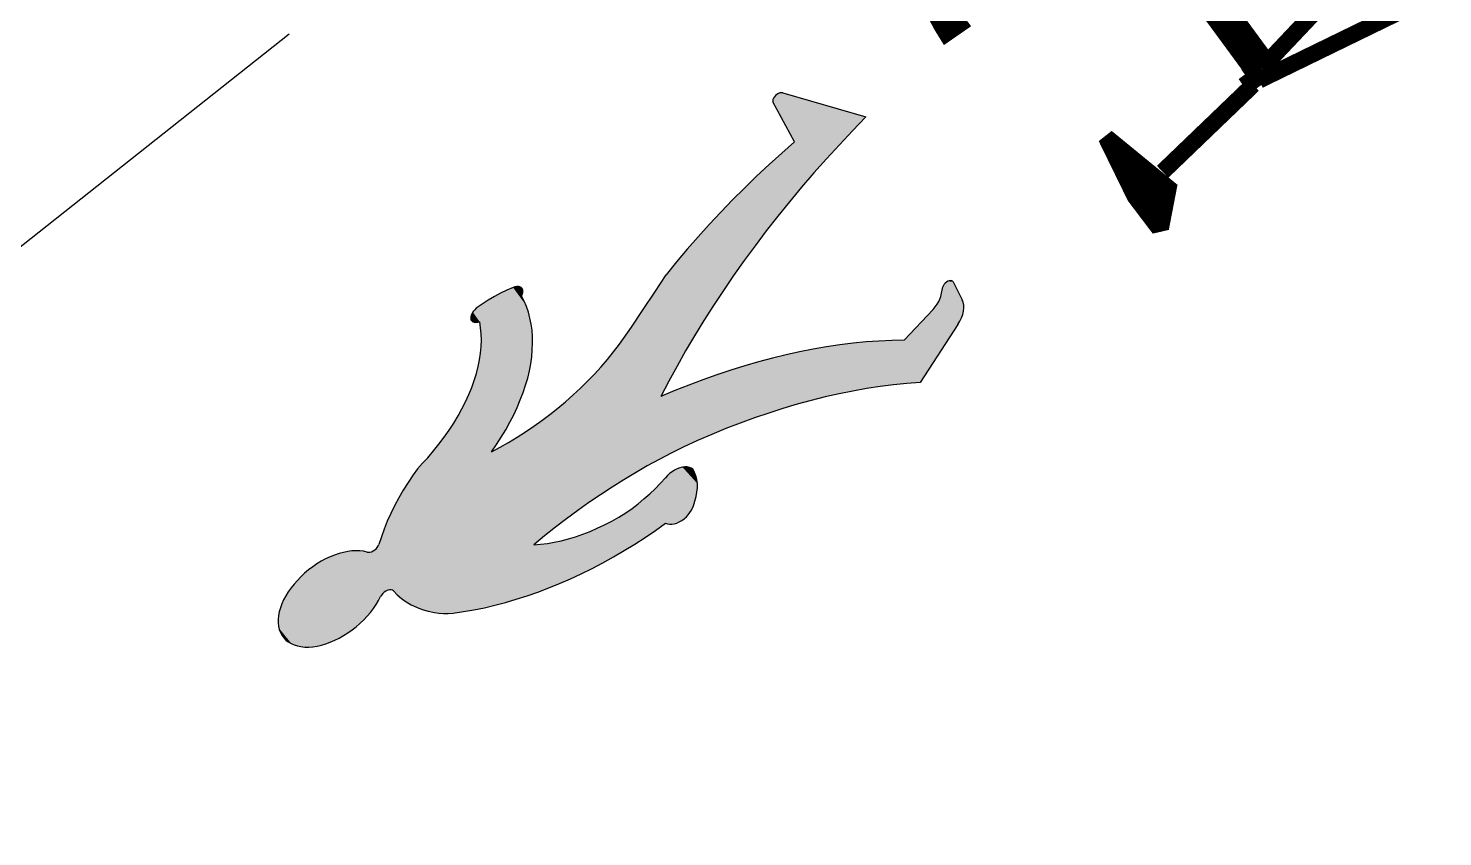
# Model space of a CAD drawing. Extents: x 421500 to 422711, y 436000 to 437000.
# Drawn here: x 422056.608 to 422058.47, y 436567.096 to 436568.161 of the extents above; entities that cross this region are included whole.
import ezdxf

# ---------------------------------------------------------------- set-up
doc = ezdxf.new("R2010")
doc.units = 0
doc.linetypes.add('716709-ExBase$0$BLIP', pattern=[1, 0.5, -0.5])
doc.layers.get('0').update_dxf_attribs({"color": 210})
for name, color, linetype in [('716709-ExBase$0$XC-LCCVerges', 251, '716709-ExBase$0$BLIP'), ('Lines', 1, 'Continuous'), ('Pr-KerbEdge', 8, 'Continuous')]:
    doc.layers.add(name, color=color, linetype=linetype)

# ---------------------------------------------------------------- blocks, each defined once
blk = doc.blocks.new('1057S')
at = {"color": 0}
for points in [[(-0.1749, 1.2011, 0.0374, 0.0394, 0), (-0.1566, 1.2028, 0.0394, 0.0417, 0), (-0.1352, 1.2034, 0.0417, 0.0417, 0)], [(0.0763, 1.1285, 0.0208, 0.0625, 0), (0.1717, 1.125, 0.0625, 0.0208, 0), (0.2147, 1.1434, 0.0208, 0.0208, 0)]]:
    blk.add_lwpolyline(points, format="xyseb", dxfattribs=at)
for points, const_width in [([(0.1345, 0.9406), (0.1553, 1.0969)], 0.0208), ([(0.1241, 0.9198), (0.1241, 0.951)], 0.0125), ([(0.1345, 0.9198), (0.1345, 0.951)], 0.0125), ([(-0.2301, 0.9198), (0.1137, 0.9198)], 0.0417), ([(0.0407, 0.4614), (0.1241, 0.9198)], 0.0208), ([(0.1104, 0.9308), (0.1246, 0.9308)], 0.0208), ([(0.2387, 0.3572), (0.1343, 0.9312)], 0.0208)]:
    blk.add_lwpolyline(points, dxfattribs=dict(at, const_width=const_width))
blk = doc.blocks.new('*U26')
at = {"linetype": 'Continuous'}
for points in [[(189.9281, 96.9783), (189.925, 96.977), (189.9471, 96.9781)], [(189.9471, 96.9781), (189.925, 96.977), (189.9502, 96.9768)], [(189.9312, 96.9792), (189.9281, 96.9783), (189.944, 96.9791)], [(189.944, 96.9791), (189.9281, 96.9783), (189.9471, 96.9781)], [(189.9344, 96.9797), (189.9312, 96.9792), (189.9408, 96.9796)], [(189.9408, 96.9796), (189.9312, 96.9792), (189.944, 96.9791)], [(189.9376, 96.9798), (189.9344, 96.9797), (189.9408, 96.9796)], [(189.9081, 96.9625), (189.9057, 96.959), (189.967, 96.9621)], [(189.967, 96.9621), (189.9057, 96.959), (189.9694, 96.9586)], [(189.9106, 96.9657), (189.9081, 96.9625), (189.9645, 96.9653)], [(189.9645, 96.9653), (189.9081, 96.9625), (189.967, 96.9621)], [(189.9133, 96.9686), (189.9106, 96.9657), (189.9619, 96.9683)], [(189.9619, 96.9683), (189.9106, 96.9657), (189.9645, 96.9653)], [(189.9161, 96.9712), (189.9133, 96.9686), (189.9591, 96.9709)], [(189.9591, 96.9709), (189.9133, 96.9686), (189.9619, 96.9683)], [(189.919, 96.9735), (189.9161, 96.9712), (189.9562, 96.9732)], [(189.9562, 96.9732), (189.9161, 96.9712), (189.9591, 96.9709)], [(189.9219, 96.9754), (189.919, 96.9735), (189.9532, 96.9752)], [(189.9532, 96.9752), (189.919, 96.9735), (189.9562, 96.9732)], [(189.925, 96.977), (189.9219, 96.9754), (189.9502, 96.9768)], [(189.9502, 96.9768), (189.9219, 96.9754), (189.9532, 96.9752)], [(189.8976, 96.9426), (189.896, 96.938), (189.9774, 96.942)], [(189.9774, 96.942), (189.896, 96.938), (189.9789, 96.9374)], [(189.8994, 96.9471), (189.8976, 96.9426), (189.9757, 96.9465)], [(189.9757, 96.9465), (189.8976, 96.9426), (189.9774, 96.942)], [(189.9013, 96.9513), (189.8994, 96.9471), (189.9738, 96.9508)], [(189.9738, 96.9508), (189.8994, 96.9471), (189.9757, 96.9465)], [(189.9034, 96.9553), (189.9013, 96.9513), (189.9717, 96.9548)], [(189.9717, 96.9548), (189.9013, 96.9513), (189.9738, 96.9508)], [(189.9057, 96.959), (189.9034, 96.9553), (189.9694, 96.9586)], [(189.9694, 96.9586), (189.9034, 96.9553), (189.9717, 96.9548)], [(189.8935, 96.9282), (189.8925, 96.9232), (189.9814, 96.9276)], [(189.9814, 96.9276), (189.8925, 96.9232), (189.9824, 96.9225)], [(189.8947, 96.9332), (189.8935, 96.9282), (189.9803, 96.9325)], [(189.9803, 96.9325), (189.8935, 96.9282), (189.9814, 96.9276)], [(189.896, 96.938), (189.8947, 96.9332), (189.9789, 96.9374)], [(189.9789, 96.9374), (189.8947, 96.9332), (189.9803, 96.9325)], [(189.8909, 96.9075), (189.8908, 96.9021), (189.9839, 96.9068)], [(189.9839, 96.9068), (189.8908, 96.9021), (189.984, 96.9015)], [(189.8912, 96.9128), (189.8909, 96.9075), (189.9836, 96.9121)], [(189.9836, 96.9121), (189.8909, 96.9075), (189.9839, 96.9068)], [(189.8918, 96.918), (189.8912, 96.9128), (189.9831, 96.9173)], [(189.9831, 96.9173), (189.8912, 96.9128), (189.9836, 96.9121)], [(189.8925, 96.9232), (189.8918, 96.918), (189.9824, 96.9225)], [(189.9824, 96.9225), (189.8918, 96.918), (189.9831, 96.9173)], [(189.8908, 96.9021), (189.8909, 96.8968), (189.984, 96.9015)], [(189.984, 96.9015), (189.8909, 96.8968), (189.9839, 96.8961)], [(189.8909, 96.8968), (189.8912, 96.8915), (189.9839, 96.8961)], [(189.9839, 96.8961), (189.8912, 96.8915), (189.9835, 96.8909)], [(189.8912, 96.8915), (189.8918, 96.8863), (189.9835, 96.8909)], [(189.9835, 96.8909), (189.8918, 96.8863), (189.9829, 96.8856)], [(189.8918, 96.8863), (189.8925, 96.8811), (189.9829, 96.8856)], [(189.9829, 96.8856), (189.8925, 96.8811), (189.9821, 96.8805)], [(189.8925, 96.8811), (189.8935, 96.8761), (189.9821, 96.8805)], [(189.9821, 96.8805), (189.8935, 96.8761), (189.9811, 96.8754)], [(189.8935, 96.8761), (189.8947, 96.8711), (189.9811, 96.8754)], [(189.9811, 96.8754), (189.8947, 96.8711), (189.9799, 96.8705)], [(189.8947, 96.8711), (189.8961, 96.8663), (189.9799, 96.8705)], [(189.9799, 96.8705), (189.8961, 96.8663), (189.9785, 96.8657)], [(189.8961, 96.8663), (189.8976, 96.8617), (189.9785, 96.8657)], [(189.9785, 96.8657), (189.8976, 96.8617), (189.9769, 96.8611)], [(189.8976, 96.8617), (189.8994, 96.8572), (189.9769, 96.8611)], [(189.9769, 96.8611), (189.8994, 96.8572), (189.9752, 96.8567)], [(189.8994, 96.8572), (189.9013, 96.853), (189.9752, 96.8567)], [(189.9752, 96.8567), (189.9013, 96.853), (189.9732, 96.8525)], [(189.9013, 96.853), (189.9034, 96.849), (189.9732, 96.8525)], [(189.9732, 96.8525), (189.9034, 96.849), (189.9725, 96.8509)], [(189.9725, 96.8509), (189.9034, 96.849), (189.9721, 96.8491)], [(189.9721, 96.8491), (189.9034, 96.849), (189.9718, 96.8472)], [(189.9034, 96.849), (189.9057, 96.8453), (189.9718, 96.8472)], [(189.9718, 96.8472), (189.9057, 96.8453), (189.9718, 96.8452)], [(189.9057, 96.8453), (189.9081, 96.8418), (189.9718, 96.8452)], [(189.9718, 96.8452), (189.9081, 96.8418), (189.9719, 96.8433)], [(189.9719, 96.8433), (189.9081, 96.8418), (189.9723, 96.8415)], [(189.9081, 96.8418), (189.9107, 96.8386), (189.9723, 96.8415)], [(189.9723, 96.8415), (189.9107, 96.8386), (189.9729, 96.8398)], [(189.9729, 96.8398), (189.9107, 96.8386), (189.9736, 96.8383)], [(189.9107, 96.8386), (189.9133, 96.8357), (189.9736, 96.8383)], [(189.9736, 96.8383), (189.9133, 96.8357), (189.9745, 96.837)], [(189.9745, 96.837), (189.9133, 96.8357), (189.9756, 96.8361)], [(189.9756, 96.8361), (189.9133, 96.8357), (189.9767, 96.8355)], [(189.9133, 96.8357), (189.9161, 96.8331), (189.9767, 96.8355)], [(189.9767, 96.8355), (189.9161, 96.8331), (189.9778, 96.8353)], [(189.9778, 96.8353), (189.9161, 96.8331), (189.9829, 96.8348)], [(189.9829, 96.8348), (189.9161, 96.8331), (189.9879, 96.834)], [(189.9879, 96.834), (189.9161, 96.8331), (189.9929, 96.8329)], [(189.9161, 96.8331), (189.919, 96.8308), (189.9929, 96.8329)], [(189.9929, 96.8329), (189.919, 96.8308), (189.9979, 96.8314)], [(189.9979, 96.8314), (189.919, 96.8308), (190.0029, 96.8296)], [(189.919, 96.8308), (189.92, 96.8299), (190.0029, 96.8296)], [(189.92, 96.8299), (189.9209, 96.8287), (190.0029, 96.8296)], [(190.0029, 96.8296), (189.9209, 96.8287), (190.0078, 96.8275)], [(189.9209, 96.8287), (189.9217, 96.8272), (190.0078, 96.8275)], [(190.0078, 96.8275), (189.9217, 96.8272), (190.0126, 96.825)], [(189.9217, 96.8272), (189.9222, 96.8255), (190.0126, 96.825)], [(189.9225, 96.818), (189.9221, 96.8162), (190.0267, 96.8157)], [(189.9222, 96.8255), (189.9226, 96.8237), (190.0126, 96.825)], [(189.9228, 96.8199), (189.9225, 96.818), (190.0221, 96.8191)], [(190.0221, 96.8191), (189.9225, 96.818), (190.0267, 96.8157)], [(190.0126, 96.825), (189.9226, 96.8237), (190.0174, 96.8222)], [(189.9226, 96.8237), (189.9228, 96.8218), (190.0174, 96.8222)], [(190.0174, 96.8222), (189.9228, 96.8218), (190.0221, 96.8191)], [(189.9228, 96.8218), (189.9228, 96.8199), (190.0221, 96.8191)], [(189.9161, 96.8064), (189.9116, 96.7992), (190.0392, 96.8038)], [(190.0392, 96.8038), (189.9116, 96.7992), (190.0416, 96.8006)], [(190.0416, 96.8006), (189.9116, 96.7992), (190.044, 96.7973)], [(189.9206, 96.8132), (189.9161, 96.8064), (190.0312, 96.8119)], [(190.0312, 96.8119), (189.9161, 96.8064), (190.034, 96.8094)], [(190.034, 96.8094), (189.9161, 96.8064), (190.0366, 96.8067)], [(190.0366, 96.8067), (189.9161, 96.8064), (190.0392, 96.8038)], [(189.9214, 96.8146), (189.9206, 96.8132), (190.0312, 96.8119)], [(189.9221, 96.8162), (189.9214, 96.8146), (190.0267, 96.8157)], [(190.0267, 96.8157), (189.9214, 96.8146), (190.0312, 96.8119)], [(189.9032, 96.7842), (189.8992, 96.7764), (190.0568, 96.7756)], [(189.9073, 96.7919), (189.9032, 96.7842), (190.0516, 96.7848)], [(190.0516, 96.7848), (189.9032, 96.7842), (190.0568, 96.7756)], [(189.9116, 96.7992), (189.9073, 96.7919), (190.044, 96.7973)], [(190.044, 96.7973), (189.9073, 96.7919), (190.0463, 96.7937)], [(190.0463, 96.7937), (189.9073, 96.7919), (190.0516, 96.7848)], [(189.8954, 96.7683), (189.8917, 96.76), (190.0618, 96.7661)], [(190.0618, 96.7661), (189.8917, 96.76), (190.0666, 96.7565)], [(189.8992, 96.7764), (189.8954, 96.7683), (190.0568, 96.7756)], [(190.0568, 96.7756), (189.8954, 96.7683), (190.0618, 96.7661)], [(189.8882, 96.7515), (189.8849, 96.7428), (190.0712, 96.7466)], [(190.0712, 96.7466), (189.8849, 96.7428), (190.0757, 96.7364)], [(189.8917, 96.76), (189.8882, 96.7515), (190.0666, 96.7565)], [(190.0666, 96.7565), (189.8882, 96.7515), (190.0712, 96.7466)], [(189.8818, 96.734), (189.8789, 96.7249), (190.08, 96.7261)], [(189.8849, 96.7428), (189.8818, 96.734), (190.0757, 96.7364)], [(190.0757, 96.7364), (189.8818, 96.734), (190.08, 96.7261)], [(189.8762, 96.7142), (189.8751, 96.7087), (190.0881, 96.7049)], [(189.8774, 96.7196), (189.8762, 96.7142), (190.0842, 96.7156)], [(190.0842, 96.7156), (189.8762, 96.7142), (190.0881, 96.7049)], [(189.8789, 96.7249), (189.8774, 96.7196), (190.0842, 96.7156)], [(190.08, 96.7261), (189.8789, 96.7249), (190.0842, 96.7156)], [(189.8735, 96.6973), (189.8718, 96.6885), (190.0919, 96.6939)], [(190.0919, 96.6939), (189.8718, 96.6885), (190.0954, 96.6829)], [(189.8742, 96.703), (189.8735, 96.6973), (190.0919, 96.6939)], [(189.8751, 96.7087), (189.8742, 96.703), (190.0881, 96.7049)], [(190.0881, 96.7049), (189.8742, 96.703), (190.0919, 96.6939)], [(189.87, 96.6799), (189.8679, 96.6713), (190.0988, 96.6716)], [(189.8718, 96.6885), (189.87, 96.6799), (190.0954, 96.6829)], [(190.0954, 96.6829), (189.87, 96.6799), (190.0988, 96.6716)], [(189.8657, 96.6629), (189.8632, 96.6547), (190.0423, 96.661)], [(190.0423, 96.661), (189.8632, 96.6547), (190.042, 96.6468)], [(189.8679, 96.6713), (189.8657, 96.6629), (190.0423, 96.661)], [(190.0988, 96.6716), (189.8679, 96.6713), (190.102, 96.6602)], [(189.8679, 96.6713), (190.0423, 96.661), (190.102, 96.6602)], [(190.0423, 96.661), (190.0459, 96.6557), (190.102, 96.6602)], [(190.102, 96.6602), (190.0459, 96.6557), (190.105, 96.6486)], [(189.8606, 96.6466), (189.8577, 96.6387), (190.0419, 96.6326)], [(189.8632, 96.6547), (189.8606, 96.6466), (190.042, 96.6468)], [(190.042, 96.6468), (189.8606, 96.6466), (190.0419, 96.6326)], [(190.0459, 96.6557), (190.0494, 96.6502), (190.105, 96.6486)], [(190.0494, 96.6502), (190.0528, 96.6444), (190.105, 96.6486)], [(190.105, 96.6486), (190.0528, 96.6444), (190.1078, 96.6369)], [(190.0528, 96.6444), (190.056, 96.6385), (190.1078, 96.6369)], [(189.8515, 96.6235), (189.8481, 96.6162), (189.9149, 96.6211)], [(189.8547, 96.631), (189.8515, 96.6235), (189.9176, 96.63)], [(189.9176, 96.63), (189.8515, 96.6235), (189.9149, 96.6211)], [(189.8577, 96.6387), (189.8547, 96.631), (190.0419, 96.6326)], [(190.0419, 96.6326), (189.8547, 96.631), (189.9176, 96.63)], [(190.0419, 96.6326), (189.9176, 96.63), (190.042, 96.6184)], [(189.9176, 96.63), (189.9194, 96.6202), (190.042, 96.6184)], [(190.056, 96.6385), (190.059, 96.6323), (190.1078, 96.6369)], [(190.1078, 96.6369), (190.059, 96.6323), (190.1103, 96.6251)], [(190.059, 96.6323), (190.0619, 96.6259), (190.1103, 96.6251)], [(190.0619, 96.6259), (190.0647, 96.6193), (190.1103, 96.6251)], [(190.1103, 96.6251), (190.0647, 96.6193), (190.1127, 96.6131)], [(189.8445, 96.6092), (189.8408, 96.6024), (189.9091, 96.604)], [(189.9091, 96.604), (189.8408, 96.6024), (189.9058, 96.5958)], [(189.8481, 96.6162), (189.8445, 96.6092), (189.9121, 96.6125)], [(189.9121, 96.6125), (189.8445, 96.6092), (189.9091, 96.604)], [(189.9149, 96.6211), (189.8481, 96.6162), (189.9121, 96.6125)], [(189.9194, 96.6202), (189.921, 96.6103), (190.042, 96.6184)], [(190.042, 96.6184), (189.921, 96.6103), (190.0423, 96.6042)], [(189.921, 96.6103), (189.9225, 96.6004), (190.0423, 96.6042)], [(190.0423, 96.6042), (189.9225, 96.6004), (190.0429, 96.59)], [(190.0647, 96.6193), (190.0673, 96.6125), (190.1127, 96.6131)], [(190.1127, 96.6131), (190.0673, 96.6125), (190.1149, 96.6011)], [(190.0673, 96.6125), (190.0697, 96.6056), (190.1149, 96.6011)], [(190.0697, 96.6056), (190.0719, 96.5985), (190.1149, 96.6011)], [(189.8329, 96.5895), (189.8287, 96.5835), (189.9025, 96.5877)], [(189.9025, 96.5877), (189.8287, 96.5835), (189.8989, 96.5798)], [(189.9058, 96.5958), (189.8329, 96.5895), (189.9025, 96.5877)], [(189.8369, 96.5958), (189.8329, 96.5895), (189.9058, 96.5958)], [(189.8408, 96.6024), (189.8369, 96.5958), (189.9058, 96.5958)], [(189.9225, 96.6004), (189.9237, 96.5903), (190.0429, 96.59)], [(189.9237, 96.5903), (189.9247, 96.5802), (190.0429, 96.59)], [(190.0429, 96.59), (189.9247, 96.5802), (190.0437, 96.5758)], [(190.1149, 96.6011), (190.0719, 96.5985), (190.1168, 96.5889)], [(190.0719, 96.5985), (190.074, 96.5913), (190.1168, 96.5889)], [(190.074, 96.5913), (190.0759, 96.5839), (190.1168, 96.5889)], [(190.1168, 96.5889), (190.0759, 96.5839), (190.1186, 96.5767)], [(189.82, 96.5723), (189.8154, 96.5671), (189.8951, 96.5722)], [(189.8951, 96.5722), (189.8154, 96.5671), (189.8912, 96.5648)], [(189.8244, 96.5777), (189.82, 96.5723), (189.8951, 96.5722)], [(189.8287, 96.5835), (189.8244, 96.5777), (189.8989, 96.5798)], [(189.8989, 96.5798), (189.8244, 96.5777), (189.8951, 96.5722)], [(189.9247, 96.5802), (189.9255, 96.5701), (190.0437, 96.5758)], [(190.0437, 96.5758), (189.9255, 96.5701), (190.0446, 96.5617)], [(189.9255, 96.5701), (189.926, 96.5599), (190.0446, 96.5617)], [(190.0759, 96.5839), (190.0776, 96.5764), (190.1186, 96.5767)], [(190.1186, 96.5767), (190.0776, 96.5764), (190.1201, 96.5644)], [(190.0776, 96.5764), (190.0792, 96.5688), (190.1201, 96.5644)], [(190.0792, 96.5688), (190.0805, 96.5611), (190.1201, 96.5644)], [(189.801, 96.5535), (189.796, 96.5496), (189.8829, 96.5507)], [(189.8829, 96.5507), (189.796, 96.5496), (189.8786, 96.5441)], [(189.8059, 96.5577), (189.801, 96.5535), (189.8872, 96.5576)], [(189.8872, 96.5576), (189.801, 96.5535), (189.8829, 96.5507)], [(189.8107, 96.5622), (189.8059, 96.5577), (189.8872, 96.5576)], [(189.8154, 96.5671), (189.8107, 96.5622), (189.8912, 96.5648)], [(189.8912, 96.5648), (189.8107, 96.5622), (189.8872, 96.5576)], [(190.0446, 96.5617), (189.926, 96.5599), (190.0458, 96.5476)], [(189.926, 96.5599), (189.9264, 96.5497), (190.0458, 96.5476)], [(190.1201, 96.5644), (190.0805, 96.5611), (190.1214, 96.552)], [(190.0805, 96.5611), (190.0816, 96.5533), (190.1214, 96.552)], [(190.0816, 96.5533), (190.0826, 96.5454), (190.1214, 96.552)], [(190.1214, 96.552), (190.0826, 96.5454), (190.1225, 96.5395)], [(189.7646, 96.5348), (189.7645, 96.5326), (189.8694, 96.5316)], [(189.7649, 96.5369), (189.7646, 96.5348), (189.8694, 96.5316)], [(189.7654, 96.539), (189.7649, 96.5369), (189.8741, 96.5377)], [(189.8741, 96.5377), (189.7649, 96.5369), (189.8694, 96.5316)], [(189.7661, 96.5408), (189.7654, 96.539), (189.7805, 96.5399)], [(189.7805, 96.5399), (189.7654, 96.539), (189.8741, 96.5377)], [(189.7669, 96.5425), (189.7661, 96.5408), (189.7797, 96.5417)], [(189.7797, 96.5417), (189.7661, 96.5408), (189.7805, 96.5399)], [(189.7679, 96.544), (189.7669, 96.5425), (189.7788, 96.5433)], [(189.7788, 96.5433), (189.7669, 96.5425), (189.7797, 96.5417)], [(189.769, 96.5452), (189.7679, 96.544), (189.7778, 96.5446)], [(189.7778, 96.5446), (189.7679, 96.544), (189.7788, 96.5433)], [(189.7702, 96.5461), (189.769, 96.5452), (189.7766, 96.5457)], [(189.7766, 96.5457), (189.769, 96.5452), (189.7778, 96.5446)], [(189.7714, 96.5467), (189.7702, 96.5461), (189.7754, 96.5464)], [(189.7754, 96.5464), (189.7702, 96.5461), (189.7766, 96.5457)], [(189.7741, 96.5469), (189.7714, 96.5467), (189.7754, 96.5464)], [(189.7728, 96.5469), (189.7714, 96.5467), (189.7741, 96.5469)], [(189.7857, 96.5428), (189.7805, 96.5399), (189.8741, 96.5377)], [(189.7909, 96.546), (189.7857, 96.5428), (189.8786, 96.5441)], [(189.8786, 96.5441), (189.7857, 96.5428), (189.8741, 96.5377)], [(189.796, 96.5496), (189.7909, 96.546), (189.8786, 96.5441)], [(189.9264, 96.5497), (189.9265, 96.5395), (190.0458, 96.5476)], [(190.0458, 96.5476), (189.9265, 96.5395), (190.0472, 96.5336)], [(189.9265, 96.5395), (189.9265, 96.5292), (190.0472, 96.5336)], [(190.0472, 96.5336), (189.9265, 96.5292), (190.0488, 96.5197)], [(190.0826, 96.5454), (190.0831, 96.538), (190.1225, 96.5395)], [(190.1225, 96.5395), (190.0831, 96.538), (190.1234, 96.527)], [(190.0831, 96.538), (190.0833, 96.5306), (190.1234, 96.527)], [(189.7645, 96.5326), (189.7649, 96.5258), (189.8694, 96.5316)], [(189.8694, 96.5316), (189.7649, 96.5258), (189.8646, 96.5258)], [(189.7649, 96.5258), (189.7654, 96.5191), (189.8597, 96.5203)], [(189.8646, 96.5258), (189.7649, 96.5258), (189.8597, 96.5203)], [(189.8597, 96.5203), (189.7654, 96.5191), (189.8547, 96.5151)], [(189.7654, 96.5191), (189.7662, 96.5124), (189.8547, 96.5151)], [(189.8547, 96.5151), (189.7662, 96.5124), (189.8496, 96.5103)], [(189.9262, 96.519), (189.9257, 96.5088), (190.0507, 96.5058)], [(189.9265, 96.5292), (189.9262, 96.519), (190.0488, 96.5197)], [(190.0488, 96.5197), (189.9262, 96.519), (190.0507, 96.5058)], [(190.0832, 96.5157), (190.0828, 96.5082), (190.1241, 96.5145)], [(190.0834, 96.5231), (190.0832, 96.5157), (190.1241, 96.5145)], [(190.0833, 96.5306), (190.0834, 96.5231), (190.1234, 96.527)], [(190.1234, 96.527), (190.0834, 96.5231), (190.1241, 96.5145)], [(189.7662, 96.5124), (189.7671, 96.5057), (189.8496, 96.5103)], [(189.8496, 96.5103), (189.7671, 96.5057), (189.8443, 96.5057)], [(189.7671, 96.5057), (189.7682, 96.4992), (189.8443, 96.5057)], [(189.8443, 96.5057), (189.7682, 96.4992), (189.839, 96.5015)], [(189.839, 96.5015), (189.7682, 96.4992), (189.8335, 96.4975)], [(189.7682, 96.4992), (189.7695, 96.4927), (189.8335, 96.4975)], [(189.8335, 96.4975), (189.7695, 96.4927), (189.828, 96.494)], [(189.925, 96.4986), (189.9241, 96.4885), (190.0527, 96.492)], [(189.9257, 96.5088), (189.925, 96.4986), (190.0507, 96.5058)], [(190.0507, 96.5058), (189.925, 96.4986), (190.0527, 96.492)], [(190.0822, 96.5008), (190.0814, 96.4935), (190.1334, 96.5)], [(190.1334, 96.5), (190.0814, 96.4935), (190.1338, 96.4974)], [(190.1338, 96.4974), (190.0814, 96.4935), (190.1341, 96.4947)], [(190.0828, 96.5082), (190.0822, 96.5008), (190.1309, 96.5072)], [(190.1309, 96.5072), (190.0822, 96.5008), (190.1319, 96.505)], [(190.1319, 96.505), (190.0822, 96.5008), (190.1328, 96.5026)], [(190.1328, 96.5026), (190.0822, 96.5008), (190.1334, 96.5)], [(190.1241, 96.5145), (190.0828, 96.5082), (190.1256, 96.5136)], [(190.1256, 96.5136), (190.0828, 96.5082), (190.1271, 96.5124)], [(190.1271, 96.5124), (190.0828, 96.5082), (190.1285, 96.5109)], [(190.1285, 96.5109), (190.0828, 96.5082), (190.1298, 96.5092)], [(190.1298, 96.5092), (190.0828, 96.5082), (190.1309, 96.5072)], [(189.828, 96.494), (189.7695, 96.4927), (189.8225, 96.4907)], [(189.7695, 96.4927), (189.771, 96.4864), (189.8225, 96.4907)], [(189.8225, 96.4907), (189.771, 96.4864), (189.8168, 96.4878)], [(189.8168, 96.4878), (189.771, 96.4864), (189.8111, 96.4853)], [(189.771, 96.4864), (189.7727, 96.4802), (189.8111, 96.4853)], [(189.8111, 96.4853), (189.7727, 96.4802), (189.8053, 96.4831)], [(189.8053, 96.4831), (189.7727, 96.4802), (189.7995, 96.4813)], [(189.7995, 96.4813), (189.7727, 96.4802), (189.7937, 96.4798)], [(189.7727, 96.4802), (189.7733, 96.4783), (189.7937, 96.4798)], [(189.7937, 96.4798), (189.7733, 96.4783), (189.7878, 96.4787)], [(189.9241, 96.4885), (189.9229, 96.4785), (190.0549, 96.4783)], [(190.0527, 96.492), (189.9241, 96.4885), (190.0549, 96.4783)], [(190.0804, 96.4863), (190.0791, 96.4791), (190.1331, 96.4838)], [(190.1331, 96.4838), (190.0791, 96.4791), (190.1324, 96.4814)], [(190.1324, 96.4814), (190.0791, 96.4791), (190.1315, 96.479)], [(190.0814, 96.4935), (190.0804, 96.4863), (190.1342, 96.4919)], [(190.1342, 96.4919), (190.0804, 96.4863), (190.134, 96.4891)], [(190.134, 96.4891), (190.0804, 96.4863), (190.1337, 96.4865)], [(190.1337, 96.4865), (190.0804, 96.4863), (190.1331, 96.4838)], [(190.1341, 96.4947), (190.0814, 96.4935), (190.1342, 96.4919)], [(189.7878, 96.4787), (189.7733, 96.4783), (189.787, 96.4769)], [(189.7733, 96.4783), (189.7741, 96.4766), (189.787, 96.4769)], [(189.787, 96.4769), (189.7741, 96.4766), (189.7861, 96.4754)], [(189.7741, 96.4766), (189.7751, 96.4751), (189.7861, 96.4754)], [(189.7861, 96.4754), (189.7751, 96.4751), (189.785, 96.4741)], [(189.7751, 96.4751), (189.7762, 96.4739), (189.785, 96.4741)], [(189.785, 96.4741), (189.7762, 96.4739), (189.7838, 96.4731)], [(189.7762, 96.4739), (189.7774, 96.4729), (189.7838, 96.4731)], [(189.7838, 96.4731), (189.7774, 96.4729), (189.7826, 96.4724)], [(189.7774, 96.4729), (189.7787, 96.4723), (189.7826, 96.4724)], [(189.7826, 96.4724), (189.7787, 96.4723), (189.7813, 96.472)], [(189.7787, 96.4723), (189.78, 96.472), (189.7813, 96.472)], [(189.9216, 96.4685), (189.9201, 96.4586), (190.0574, 96.4647)], [(190.0574, 96.4647), (189.9201, 96.4586), (190.06, 96.4511)], [(189.9229, 96.4785), (189.9216, 96.4685), (190.0549, 96.4783)], [(190.0549, 96.4783), (189.9216, 96.4685), (190.0574, 96.4647)], [(190.0784, 96.4733), (190.0783, 96.4703), (190.1269, 96.4707)], [(190.1269, 96.4707), (190.0783, 96.4703), (190.1243, 96.4669)], [(190.0783, 96.4703), (190.0784, 96.4673), (190.1243, 96.4669)], [(190.0786, 96.4762), (190.0784, 96.4733), (190.1293, 96.4748)], [(190.1293, 96.4748), (190.0784, 96.4733), (190.1269, 96.4707)], [(190.0784, 96.4673), (190.0788, 96.4644), (190.1243, 96.4669)], [(190.0791, 96.4791), (190.0786, 96.4762), (190.1315, 96.479)], [(190.1315, 96.479), (190.0786, 96.4762), (190.1293, 96.4748)], [(190.1243, 96.4669), (190.0788, 96.4644), (190.1216, 96.4634)], [(190.0788, 96.4644), (190.0793, 96.4616), (190.1216, 96.4634)], [(190.1216, 96.4634), (190.0793, 96.4616), (190.1188, 96.4602)], [(189.9183, 96.4488), (189.9163, 96.4391), (190.0628, 96.4377)], [(189.9201, 96.4586), (189.9183, 96.4488), (190.06, 96.4511)], [(190.06, 96.4511), (189.9183, 96.4488), (190.0628, 96.4377)], [(190.0793, 96.4616), (190.08, 96.4589), (190.1188, 96.4602)], [(190.1188, 96.4602), (190.08, 96.4589), (190.1159, 96.4572)], [(190.08, 96.4589), (190.081, 96.4563), (190.1159, 96.4572)], [(190.1159, 96.4572), (190.081, 96.4563), (190.1129, 96.4546)], [(190.081, 96.4563), (190.0821, 96.454), (190.1129, 96.4546)], [(190.1129, 96.4546), (190.0821, 96.454), (190.1098, 96.4522)], [(190.0821, 96.454), (190.0833, 96.4519), (190.1098, 96.4522)], [(190.1098, 96.4522), (190.0833, 96.4519), (190.1066, 96.4502)], [(190.0833, 96.4519), (190.0847, 96.45), (190.1066, 96.4502)], [(190.1066, 96.4502), (190.0847, 96.45), (190.1033, 96.4485)], [(190.0847, 96.45), (190.0863, 96.4485), (190.1033, 96.4485)], [(190.0863, 96.4485), (190.0879, 96.4472), (190.1, 96.4472)], [(190.1033, 96.4485), (190.0863, 96.4485), (190.1, 96.4472)], [(190.0879, 96.4472), (190.0896, 96.4463), (190.1, 96.4472)], [(190.1, 96.4472), (190.0896, 96.4463), (190.0967, 96.4461)], [(190.0896, 96.4463), (190.0913, 96.4458), (190.0967, 96.4461)], [(190.0967, 96.4461), (190.0913, 96.4458), (190.0949, 96.4457)], [(190.0913, 96.4458), (190.0931, 96.4455), (190.0949, 96.4457)], [(189.9142, 96.4295), (189.9118, 96.42), (190.0665, 96.423)], [(189.9163, 96.4391), (189.9142, 96.4295), (190.0628, 96.4377)], [(190.0628, 96.4377), (189.9142, 96.4295), (190.0665, 96.423)], [(189.9957, 96.42), (189.9058, 96.3996), (189.9887, 96.4044)], [(189.9118, 96.42), (189.9058, 96.3996), (189.9957, 96.42)], [(190.0665, 96.423), (189.9118, 96.42), (189.9957, 96.42)], [(190.0665, 96.423), (189.9957, 96.42), (190.0704, 96.4083)], [(189.9957, 96.42), (189.9997, 96.4056), (190.0704, 96.4083)], [(189.9058, 96.3996), (189.8996, 96.3794), (189.9819, 96.3887)], [(189.9887, 96.4044), (189.9058, 96.3996), (189.9819, 96.3887)], [(190.0704, 96.4083), (189.9997, 96.4056), (190.0744, 96.3938)], [(189.9997, 96.4056), (190.0039, 96.3913), (190.0744, 96.3938)], [(190.0744, 96.3938), (190.0039, 96.3913), (190.0786, 96.3794)], [(190.0039, 96.3913), (190.0083, 96.3772), (190.0786, 96.3794)], [(189.8996, 96.3794), (189.8932, 96.3593), (189.9752, 96.3727)], [(189.9819, 96.3887), (189.8996, 96.3794), (189.9752, 96.3727)], [(190.0786, 96.3794), (190.0083, 96.3772), (190.0831, 96.3652)], [(190.0083, 96.3772), (190.0129, 96.3632), (190.0831, 96.3652)], [(189.8932, 96.3593), (189.8867, 96.3394), (189.9688, 96.3566)], [(189.9688, 96.3566), (189.8867, 96.3394), (189.9625, 96.3402)], [(189.9752, 96.3727), (189.8932, 96.3593), (189.9688, 96.3566)], [(190.0831, 96.3652), (190.0129, 96.3632), (190.0877, 96.3512)], [(190.0129, 96.3632), (190.0176, 96.3495), (190.0877, 96.3512)], [(189.8867, 96.3394), (189.8799, 96.3196), (189.9564, 96.3236)], [(189.9625, 96.3402), (189.8867, 96.3394), (189.9564, 96.3236)], [(190.0877, 96.3512), (190.0176, 96.3495), (190.0925, 96.3373)], [(190.0176, 96.3495), (190.0225, 96.3359), (190.0925, 96.3373)], [(190.0925, 96.3373), (190.0225, 96.3359), (190.0974, 96.3236)], [(189.8799, 96.3196), (189.8766, 96.3049), (189.9506, 96.3069)], [(189.9564, 96.3236), (189.8799, 96.3196), (189.9506, 96.3069)], [(190.0225, 96.3359), (190.0276, 96.3224), (190.0974, 96.3236)], [(190.0974, 96.3236), (190.0276, 96.3224), (190.1026, 96.3101)], [(190.0276, 96.3224), (190.0329, 96.3092), (190.1026, 96.3101)], [(189.8766, 96.3049), (189.8734, 96.29), (189.9448, 96.29)], [(189.9506, 96.3069), (189.8766, 96.3049), (189.9448, 96.29)], [(190.1026, 96.3101), (190.0329, 96.3092), (190.1079, 96.2968)], [(190.0329, 96.3092), (190.0383, 96.2961), (190.1079, 96.2968)], [(189.9448, 96.29), (189.8705, 96.275), (189.9393, 96.2729)], [(189.8734, 96.29), (189.8705, 96.275), (189.9448, 96.29)], [(190.1079, 96.2968), (190.0383, 96.2961), (190.1134, 96.2836)], [(190.0383, 96.2961), (190.0439, 96.2833), (190.1134, 96.2836)], [(189.8705, 96.275), (189.8677, 96.2599), (189.9393, 96.2729)], [(189.9393, 96.2729), (189.8677, 96.2599), (189.934, 96.2556)], [(190.1134, 96.2836), (190.0439, 96.2833), (190.1191, 96.2707)], [(190.0439, 96.2833), (190.0497, 96.2706), (190.1191, 96.2707)], [(190.1191, 96.2707), (190.0497, 96.2706), (190.1249, 96.258)], [(190.0497, 96.2706), (190.0556, 96.2581), (190.1249, 96.258)], [(189.8677, 96.2599), (189.8651, 96.2447), (189.934, 96.2556)], [(189.934, 96.2556), (189.8651, 96.2447), (189.9289, 96.2382)], [(190.0556, 96.2581), (190.0617, 96.2459), (190.1249, 96.258)], [(190.1249, 96.258), (190.0617, 96.2459), (190.1309, 96.2455)], [(189.8651, 96.2447), (189.8627, 96.2295), (189.9289, 96.2382)], [(189.9289, 96.2382), (189.8627, 96.2295), (189.924, 96.2206)], [(190.0617, 96.2459), (190.0679, 96.2339), (190.1309, 96.2455)], [(190.1309, 96.2455), (190.0679, 96.2339), (190.1371, 96.2332)], [(190.0679, 96.2339), (190.0743, 96.2221), (190.1371, 96.2332)], [(190.1371, 96.2332), (190.0743, 96.2221), (190.1434, 96.2211)], [(189.8605, 96.2141), (189.8585, 96.1987), (189.9193, 96.2028)], [(189.8627, 96.2295), (189.8605, 96.2141), (189.924, 96.2206)], [(189.924, 96.2206), (189.8605, 96.2141), (189.9193, 96.2028)], [(190.0743, 96.2221), (190.0808, 96.2105), (190.1434, 96.2211)], [(190.1434, 96.2211), (190.0808, 96.2105), (190.1498, 96.2093)], [(189.8585, 96.1987), (189.8567, 96.1832), (189.9147, 96.1849)], [(189.9193, 96.2028), (189.8585, 96.1987), (189.9147, 96.1849)], [(190.0808, 96.2105), (190.0875, 96.1992), (190.1498, 96.2093)], [(190.1498, 96.2093), (190.0875, 96.1992), (190.1565, 96.1977)], [(190.0875, 96.1992), (190.0943, 96.1881), (190.1565, 96.1977)], [(190.1565, 96.1977), (190.0943, 96.1881), (190.1632, 96.1864)], [(189.8567, 96.1832), (189.8551, 96.1677), (189.9104, 96.1669)], [(189.9147, 96.1849), (189.8567, 96.1832), (189.9104, 96.1669)], [(190.0943, 96.1881), (190.1013, 96.1772), (190.1632, 96.1864)], [(190.1632, 96.1864), (190.1013, 96.1772), (190.1702, 96.1753)], [(189.8551, 96.1677), (189.8536, 96.1521), (189.9104, 96.1669)], [(189.9104, 96.1669), (189.8536, 96.1521), (189.9063, 96.1487)], [(190.1013, 96.1772), (190.1084, 96.1666), (190.1702, 96.1753)], [(190.1702, 96.1753), (190.1084, 96.1666), (190.1772, 96.1644)], [(190.1084, 96.1666), (190.1156, 96.1563), (190.1772, 96.1644)], [(190.1772, 96.1644), (190.1156, 96.1563), (190.1844, 96.1539)], [(189.8536, 96.1521), (189.8524, 96.1365), (189.9063, 96.1487)], [(189.9063, 96.1487), (189.8524, 96.1365), (189.9024, 96.1305)], [(190.1156, 96.1563), (190.123, 96.1462), (190.1844, 96.1539)], [(190.1844, 96.1539), (190.123, 96.1462), (190.1305, 96.1364)], [(190.1844, 96.1539), (190.1305, 96.1364), (190.1572, 96.0715)], [(189.8524, 96.1365), (189.8513, 96.1208), (189.9024, 96.1305)], [(189.9024, 96.1305), (189.8513, 96.1208), (189.8987, 96.1121)], [(190.1305, 96.1364), (190.1229, 96.0839), (190.1572, 96.0715)], [(189.8513, 96.1208), (189.8504, 96.1051), (189.8987, 96.1121)], [(189.8987, 96.1121), (189.8504, 96.1051), (189.8952, 96.0935)], [(189.8498, 96.0893), (189.7934, 96.0793), (189.8919, 96.0749)], [(189.8504, 96.1051), (189.8498, 96.0893), (189.8952, 96.0935)], [(189.8952, 96.0935), (189.8498, 96.0893), (189.8919, 96.0749)], [(189.7893, 96.0725), (189.7891, 96.0708), (189.8888, 96.0562)], [(189.7891, 96.0708), (189.7892, 96.0691), (189.8888, 96.0562)], [(189.7896, 96.0741), (189.7893, 96.0725), (189.8888, 96.0562)], [(189.7901, 96.0756), (189.7896, 96.0741), (189.8919, 96.0749)], [(189.8919, 96.0749), (189.7896, 96.0741), (189.8888, 96.0562)], [(189.7907, 96.0769), (189.7901, 96.0756), (189.8919, 96.0749)], [(189.7915, 96.078), (189.7907, 96.0769), (189.8919, 96.0749)], [(189.7924, 96.0788), (189.7915, 96.078), (189.8919, 96.0749)], [(189.7934, 96.0793), (189.7924, 96.0788), (189.8919, 96.0749)], [(190.1198, 96.0729), (190.1187, 96.0705), (190.1572, 96.0715)], [(190.1572, 96.0715), (190.1187, 96.0705), (190.1559, 96.0681)], [(190.1208, 96.0755), (190.1198, 96.0729), (190.1572, 96.0715)], [(190.1217, 96.0782), (190.1208, 96.0755), (190.1572, 96.0715)], [(190.1224, 96.081), (190.1217, 96.0782), (190.1572, 96.0715)], [(190.1229, 96.0839), (190.1224, 96.081), (190.1572, 96.0715)], [(189.7892, 96.0691), (189.7895, 96.0675), (189.8888, 96.0562)], [(189.7895, 96.0675), (189.7899, 96.0659), (189.8888, 96.0562)], [(189.7899, 96.0659), (189.7905, 96.0646), (189.8888, 96.0562)], [(189.7905, 96.0646), (189.7912, 96.0634), (189.8888, 96.0562)], [(189.7912, 96.0634), (189.7921, 96.0625), (189.8888, 96.0562)], [(189.7921, 96.0625), (189.886, 96.0374), (189.8888, 96.0562)], [(189.7921, 96.0625), (189.8833, 96.0185), (189.886, 96.0374)], [(189.7921, 96.0625), (189.8809, 95.9995), (189.8833, 96.0185)], [(190.1067, 96.0532), (190.1065, 96.0518), (190.1452, 96.0524)], [(190.1071, 96.0545), (190.1067, 96.0532), (190.1473, 96.0543)], [(190.1473, 96.0543), (190.1067, 96.0532), (190.1452, 96.0524)], [(190.1076, 96.0557), (190.1071, 96.0545), (190.1473, 96.0543)], [(190.1083, 96.0567), (190.1076, 96.0557), (190.1493, 96.0566)], [(190.1493, 96.0566), (190.1076, 96.0557), (190.1473, 96.0543)], [(190.116, 96.0664), (190.1083, 96.0567), (190.1545, 96.0649)], [(190.1545, 96.0649), (190.1083, 96.0567), (190.1529, 96.0619)], [(190.1529, 96.0619), (190.1083, 96.0567), (190.1512, 96.0591)], [(190.1512, 96.0591), (190.1083, 96.0567), (190.1493, 96.0566)], [(190.1174, 96.0683), (190.116, 96.0664), (190.1559, 96.0681)], [(190.1559, 96.0681), (190.116, 96.0664), (190.1545, 96.0649)], [(190.1187, 96.0705), (190.1174, 96.0683), (190.1559, 96.0681)], [(190.1065, 96.0518), (190.1064, 96.0504), (190.143, 96.0507)], [(190.143, 96.0507), (190.1064, 96.0504), (190.1408, 96.0494)], [(190.1064, 96.0504), (190.1065, 96.0489), (190.1408, 96.0494)], [(190.1452, 96.0524), (190.1065, 96.0518), (190.143, 96.0507)], [(190.1408, 96.0494), (190.1065, 96.0489), (190.1384, 96.0484)], [(190.1065, 96.0489), (190.1067, 96.0475), (190.1384, 96.0484)], [(190.1384, 96.0484), (190.1067, 96.0475), (190.1361, 96.0478)], [(190.1361, 96.0478), (190.1067, 96.0475), (190.1116, 96.0427)], [(190.1067, 96.0475), (190.1071, 96.0462), (190.1116, 96.0427)], [(190.1071, 96.0462), (190.1077, 96.0451), (190.1116, 96.0427)], [(190.1077, 96.0451), (190.1083, 96.0441), (190.1116, 96.0427)], [(190.1083, 96.0441), (190.1091, 96.0434), (190.1116, 96.0427)], [(190.1091, 96.0434), (190.1099, 96.0429), (190.1116, 96.0427)], [(190.1099, 96.0429), (190.1108, 96.0427), (190.1116, 96.0427)]]:
    blk.add_solid(points, dxfattribs=at)
blk = doc.blocks.new('rmpeds')
at = {"linetype": 'Continuous'}
for p, q in [((0.1572, 0.0715), (0.1844, 0.1539)), ((0.1305, 0.1364), (0.1229, 0.0839)), ((-0.1502, 0.0893), (-0.2066, 0.0793)), ((-0.2079, 0.0625), (-0.1191, -0.0005)), ((0.116, 0.0664), (0.1083, 0.0567)), ((0.1116, 0.0427), (0.1361, 0.0478))]:
    blk.add_line(p, q, dxfattribs=at)
at = {"linetype": 'Continuous', "extrusion": (0, 0, -1), "flags": 128}
for points in [[(0.081, 0.8308), (0.0845, 0.8336), (0.0878, 0.8369), (0.091, 0.8406), (0.094, 0.8448), (0.0968, 0.8493), (0.0993, 0.8543), (0.1015, 0.8595), (0.1035, 0.8651), (0.1052, 0.8709), (0.1067, 0.8769), (0.1078, 0.8831), (0.1086, 0.8894), (0.109, 0.8959), (0.1092, 0.9023), (0.109, 0.9088), (0.1085, 0.9152), (0.1077, 0.9215), (0.1066, 0.9277), (0.1052, 0.9337), (0.1035, 0.9395), (0.1014, 0.9451), (0.0992, 0.9503), (0.0966, 0.9552), (0.0939, 0.9598), (0.0909, 0.9639), (0.0877, 0.9676), (0.0843, 0.9709), (0.0808, 0.9736), (0.0772, 0.9759), (0.0735, 0.9777), (0.0697, 0.9789), (0.0658, 0.9797), (0.0619, 0.9798), (0.058, 0.9795), (0.0542, 0.9786), (0.0504, 0.9771), (0.0467, 0.9752), (0.0431, 0.9727), (0.0397, 0.9698), (0.0364, 0.9664), (0.0332, 0.9625), (0.0303, 0.9582), (0.0276, 0.9535), (0.0252, 0.9485), (0.023, 0.9432), (0.0211, 0.9375), (0.0195, 0.9316), (0.0182, 0.9256), (0.0172, 0.9193), (0.0165, 0.9129), (0.0161, 0.9065), (0.016, 0.9), (0.0163, 0.8936), (0.0169, 0.8872), (0.0178, 0.8809), (0.019, 0.8747), (0.0205, 0.8688), (0.0223, 0.8631), (0.0244, 0.8576), (0.0268, 0.8525)], [(0.0222, 0.8353), (0.0237, 0.8357), (0.0251, 0.8367), (0.0264, 0.8383), (0.0273, 0.8403), (0.028, 0.8427), (0.0282, 0.8452), (0.0281, 0.8478), (0.0276, 0.8503), (0.0268, 0.8525)], [(0.081, 0.8308), (0.0798, 0.8297), (0.0787, 0.8281), (0.0779, 0.8261), (0.0774, 0.8239), (0.0772, 0.8216), (0.0773, 0.8193), (0.0777, 0.817), (0.0784, 0.815), (0.0794, 0.8132)], [(0.0222, 0.8353), (0.0152, 0.8346), (0.0083, 0.8332), (0.0015, 0.8312), (-0.0053, 0.8286), (-0.012, 0.8253), (-0.0186, 0.8215), (-0.025, 0.817), (-0.0312, 0.8119)], [(0.1211, 0.7249), (0.1175, 0.736), (0.1136, 0.7467), (0.1095, 0.7572), (0.1051, 0.7674), (0.1004, 0.7773), (0.0955, 0.7868), (0.0903, 0.796), (0.0849, 0.8048), (0.0794, 0.8132)], [(-0.0312, 0.8119), (-0.0353, 0.8081), (-0.0392, 0.8038), (-0.0428, 0.799), (-0.0463, 0.7937)], [(-0.0463, 0.7937), (-0.0529, 0.7825), (-0.0593, 0.7709), (-0.0654, 0.7589), (-0.0712, 0.7466), (-0.0768, 0.7339), (-0.0821, 0.7209), (-0.0871, 0.7076), (-0.0919, 0.6939), (-0.0963, 0.6801), (-0.1004, 0.6659), (-0.1043, 0.6515), (-0.1078, 0.6369), (-0.111, 0.6221), (-0.1138, 0.6071), (-0.1164, 0.592), (-0.1186, 0.5767), (-0.1205, 0.5613), (-0.122, 0.5458), (-0.1232, 0.5302), (-0.1241, 0.5145)], [(0.1265, 0.6973), (0.1252, 0.7068), (0.1234, 0.716), (0.1211, 0.7249)], [(0.1265, 0.6973), (0.1286, 0.6864), (0.131, 0.6756), (0.1337, 0.665), (0.1368, 0.6547), (0.1401, 0.6446), (0.1438, 0.6348), (0.1477, 0.6254), (0.1519, 0.6162), (0.1564, 0.6075), (0.1611, 0.5991), (0.1661, 0.5911), (0.1713, 0.5835), (0.1767, 0.5763), (0.1823, 0.5696), (0.1881, 0.5634), (0.1941, 0.5577), (0.2003, 0.5525), (0.2066, 0.5478), (0.213, 0.5436), (0.2195, 0.5399)], [(-0.0628, 0.4377), (-0.0594, 0.4543), (-0.0562, 0.4709), (-0.0533, 0.4878), (-0.0508, 0.5047), (-0.0486, 0.5218), (-0.0467, 0.539), (-0.0451, 0.5563), (-0.0438, 0.5737), (-0.0429, 0.5911), (-0.0422, 0.6085), (-0.0419, 0.626), (-0.0419, 0.6435), (-0.0423, 0.661)], [(-0.0423, 0.661), (-0.047, 0.654), (-0.0515, 0.6467), (-0.0557, 0.6389), (-0.0597, 0.6308), (-0.0634, 0.6224), (-0.0669, 0.6136), (-0.0701, 0.6045), (-0.0729, 0.5952), (-0.0755, 0.5856), (-0.0778, 0.5758), (-0.0797, 0.5658), (-0.0813, 0.5557), (-0.0826, 0.5454)], [(0.0824, 0.63), (0.0857, 0.6193), (0.0892, 0.6088), (0.093, 0.5986), (0.0971, 0.5887), (0.1014, 0.5792), (0.106, 0.5699), (0.1109, 0.561), (0.1159, 0.5525), (0.1212, 0.5444), (0.1267, 0.5366), (0.1324, 0.5293), (0.1383, 0.5225), (0.1444, 0.516), (0.1507, 0.5101), (0.1571, 0.5046), (0.1636, 0.4995), (0.1703, 0.495), (0.1771, 0.491), (0.1839, 0.4875), (0.1909, 0.4845), (0.198, 0.482), (0.2051, 0.4801), (0.2122, 0.4787)], [(0.0824, 0.63), (0.0802, 0.6179), (0.0783, 0.6057), (0.0767, 0.5933), (0.0754, 0.5808), (0.0744, 0.5683), (0.0738, 0.5557), (0.0735, 0.5431), (0.0735, 0.5304), (0.0738, 0.5178), (0.0745, 0.5052), (0.0755, 0.4927), (0.0768, 0.4802), (0.0785, 0.4679), (0.0804, 0.4557), (0.0827, 0.4436), (0.0853, 0.4317), (0.0882, 0.42)], [(0.2355, 0.5326), (0.2353, 0.5354), (0.2348, 0.5382), (0.234, 0.5407), (0.2329, 0.5429), (0.2315, 0.5447), (0.23, 0.546), (0.2284, 0.5468), (0.2266, 0.5469), (0.2249, 0.5466), (0.2233, 0.5456), (0.2218, 0.5442), (0.2206, 0.5422), (0.2195, 0.5399)], [(-0.0826, 0.5454), (-0.0832, 0.5359), (-0.0834, 0.5263), (-0.0832, 0.5167), (-0.0827, 0.5072), (-0.0819, 0.4977), (-0.0807, 0.4883), (-0.0791, 0.4791)], [(0.2273, 0.4802), (0.2295, 0.4885), (0.2314, 0.497), (0.2329, 0.5057), (0.2341, 0.5146), (0.235, 0.5235), (0.2355, 0.5326)], [(-0.1241, 0.5145), (-0.1262, 0.5132), (-0.1281, 0.5115), (-0.1298, 0.5092), (-0.1313, 0.5065), (-0.1325, 0.5034), (-0.1334, 0.5), (-0.134, 0.4965), (-0.1342, 0.4928), (-0.134, 0.4891), (-0.1335, 0.4856), (-0.1327, 0.4822), (-0.1315, 0.479)], [(0.2122, 0.4787), (0.2132, 0.4765), (0.2145, 0.4746), (0.216, 0.4733), (0.2175, 0.4724), (0.2192, 0.472), (0.2209, 0.4722), (0.2225, 0.4729), (0.224, 0.4741), (0.2253, 0.4757), (0.2265, 0.4778), (0.2273, 0.4802)], [(-0.0967, 0.4461), (-0.0944, 0.4456), (-0.0921, 0.4456), (-0.0898, 0.4462), (-0.0876, 0.4474), (-0.0856, 0.4491), (-0.0837, 0.4513), (-0.0821, 0.454), (-0.0807, 0.457), (-0.0796, 0.4604), (-0.0788, 0.464), (-0.0784, 0.4678), (-0.0783, 0.4716), (-0.0785, 0.4754), (-0.0791, 0.4791)], [(-0.1315, 0.479), (-0.1285, 0.4734), (-0.1252, 0.4682), (-0.1216, 0.4634), (-0.1179, 0.4592), (-0.1139, 0.4554), (-0.1098, 0.4522), (-0.1055, 0.4496), (-0.1011, 0.4476), (-0.0967, 0.4461)], [(-0.1844, 0.1539), (-0.1751, 0.1676), (-0.1661, 0.1818), (-0.1573, 0.1964), (-0.1487, 0.2114), (-0.1404, 0.2268), (-0.1323, 0.2426), (-0.1246, 0.2587), (-0.1171, 0.2752), (-0.1098, 0.2921), (-0.1029, 0.3093), (-0.0963, 0.3268), (-0.0899, 0.3446), (-0.0839, 0.3627), (-0.0781, 0.3811), (-0.0727, 0.3997), (-0.0676, 0.4186), (-0.0628, 0.4377)], [(0.0882, 0.42), (0.0957, 0.3946), (0.1036, 0.3693), (0.1117, 0.3443), (0.1201, 0.3196)], [(0.1191, -0.0005), (0.116, 0.0235), (0.1125, 0.0473), (0.1088, 0.071), (0.1046, 0.0945), (0.1002, 0.1179), (0.0954, 0.1411), (0.0903, 0.164), (0.0848, 0.1868), (0.079, 0.2094), (0.0729, 0.2317), (0.0665, 0.2538), (0.0598, 0.2756), (0.0528, 0.2971), (0.0454, 0.3184), (0.0378, 0.3393), (0.0299, 0.36), (0.0216, 0.3803), (0.0131, 0.4003), (0.0043, 0.42)], [(-0.1305, 0.1364), (-0.1209, 0.149), (-0.1116, 0.162), (-0.1024, 0.1755), (-0.0935, 0.1893), (-0.0849, 0.2036), (-0.0764, 0.2182), (-0.0682, 0.2332), (-0.0603, 0.2486), (-0.0526, 0.2643), (-0.0452, 0.2804), (-0.038, 0.2968), (-0.0311, 0.3136), (-0.0245, 0.3306), (-0.0181, 0.3479), (-0.0121, 0.3656), (-0.0063, 0.3834), (-0.0008, 0.4016), (0.0043, 0.42)], [(0.1502, 0.0893), (0.1493, 0.1108), (0.1479, 0.1322), (0.1463, 0.1535), (0.1442, 0.1748), (0.1418, 0.1959), (0.1391, 0.2169), (0.136, 0.2378), (0.1325, 0.2585), (0.1287, 0.2791), (0.1246, 0.2995), (0.1201, 0.3196)], [(0.2079, 0.0625), (0.209, 0.0637), (0.2099, 0.0654), (0.2105, 0.0673), (0.2108, 0.0695), (0.2108, 0.0717), (0.2105, 0.0738), (0.2099, 0.0757), (0.209, 0.0774), (0.2079, 0.0786), (0.2066, 0.0793)], [(-0.1229, 0.0839), (-0.1221, 0.0799), (-0.121, 0.076), (-0.1196, 0.0724), (-0.1179, 0.0692), (-0.116, 0.0664)], [(-0.1572, 0.0715), (-0.1554, 0.0669), (-0.1533, 0.0626), (-0.151, 0.0588), (-0.1483, 0.0554), (-0.1455, 0.0526), (-0.1425, 0.0504), (-0.1393, 0.0488), (-0.1361, 0.0478)], [(-0.1116, 0.0427), (-0.1104, 0.0428), (-0.1092, 0.0433), (-0.1082, 0.0443), (-0.1073, 0.0458), (-0.1067, 0.0475), (-0.1064, 0.0495), (-0.1064, 0.0515), (-0.1068, 0.0535), (-0.1074, 0.0552), (-0.1083, 0.0567)]]:
    blk.add_lwpolyline(points, dxfattribs=at)
at = {"linetype": 'Continuous'}
blk.add_blockref('*U26', (-190, -96), dxfattribs=at)
blk = doc.blocks.new('ped-cycle-R')
at = {"layer": 'Lines', "extrusion": (0, 0, -1)}
for name, p, xscale, yscale, zscale, rotation in [('rmpeds', (0.01421, 0.70115), 0.5235704127362408, 0.5235704127362408, -0.5235704127362408, 357.9402654304946), ('1057S', (0.01687, -0.00701), 0.5235704127362407, 0.5235704127362407, -0.5235704127362407, 0.133578834550008)]:
    blk.add_blockref(name, p, dxfattribs=dict(at, xscale=xscale, yscale=yscale, zscale=zscale, rotation=rotation))

msp = doc.modelspace()

# ---------------------------------------------------------------- linework, layer by layer
at = {"layer": '716709-ExBase$0$XC-LCCVerges', "flags": 128}
for points in [[(422057.2243, 436573.1505), (422060.2112, 436570.7318), (422052.7475, 436564.8268), (422044.8488, 436558.8765), (422037.6962, 436553.4166), (422030.6162, 436548.4137), (422022.0975, 436542.0906), (422015.6899, 436536.6306), (422015.0618, 436541.5226)], [(422057.2243, 436573.1505), (422060.2112, 436570.7318), (422052.7475, 436564.8268), (422044.8488, 436558.8765), (422037.6962, 436553.4166), (422030.6162, 436548.4137), (422022.0975, 436542.0906), (422015.6899, 436536.6306), (422015.0618, 436541.5226)], [(422042.536, 436488.9753), (422041.4299, 436487.1963), (422032.6103, 436491.8084), (422025.2079, 436496.0891), (422021.775, 436498.4505), (422018.472, 436500.9903), (422015.9997, 436502.9311), (422013.602, 436504.9723), (422011.5341, 436507.3489), (422010.3046, 436509.2785), (422009.2899, 436511.3316), (422008.616, 436513.5219), (422008.4031, 436516.0843), (422008.6528, 436518.641), (422009.1539, 436521.1562), (422010.3275, 436524.8893), (422011.9913, 436528.4311), (422014.017, 436531.7577), (422016.4155, 436534.8264), (422021.4992, 436539.6674), (422032.0665, 436547.4618), (422038.3158, 436551.8897), (422045.1688, 436556.9276), (422052.211, 436562.3208), (422061.1239, 436569.199), (422061.965, 436569.1653), (422064.1192, 436566.7163), (422065.4463, 436565.0252), (422067.1132, 436562.9012)], [(422042.536, 436488.9753), (422041.4299, 436487.1963), (422032.6103, 436491.8084), (422025.2079, 436496.0891), (422021.775, 436498.4505), (422018.472, 436500.9903), (422015.9997, 436502.9311), (422013.602, 436504.9723), (422011.5341, 436507.3489), (422010.3046, 436509.2785), (422009.2899, 436511.3316), (422008.616, 436513.5219), (422008.4031, 436516.0843), (422008.6528, 436518.641), (422009.1539, 436521.1562), (422010.3275, 436524.8893), (422011.9913, 436528.4311), (422014.017, 436531.7577), (422016.4155, 436534.8264), (422021.4992, 436539.6674), (422032.0665, 436547.4618), (422038.3158, 436551.8897), (422045.1688, 436556.9276), (422052.211, 436562.3208), (422061.1239, 436569.199), (422061.965, 436569.1653), (422062.1128, 436568.9973)]]:
    msp.add_lwpolyline(points, dxfattribs=at)
at = {"layer": 'Pr-KerbEdge'}
msp.add_arc((422086.9238, 436454.9562), 118.125, 133.732121, 133.732121, dxfattribs=at)

# ---------------------------------------------------------------- block references
at = {"layer": 'Lines', "xscale": 1.999999999999999, "yscale": 1.999999999999999, "zscale": 1.999999999999999, "rotation": 126.4181078174926}
msp.add_blockref('ped-cycle-R', (422058.8995, 436568.8014), dxfattribs=at)

doc.saveas('drawing.dxf')
